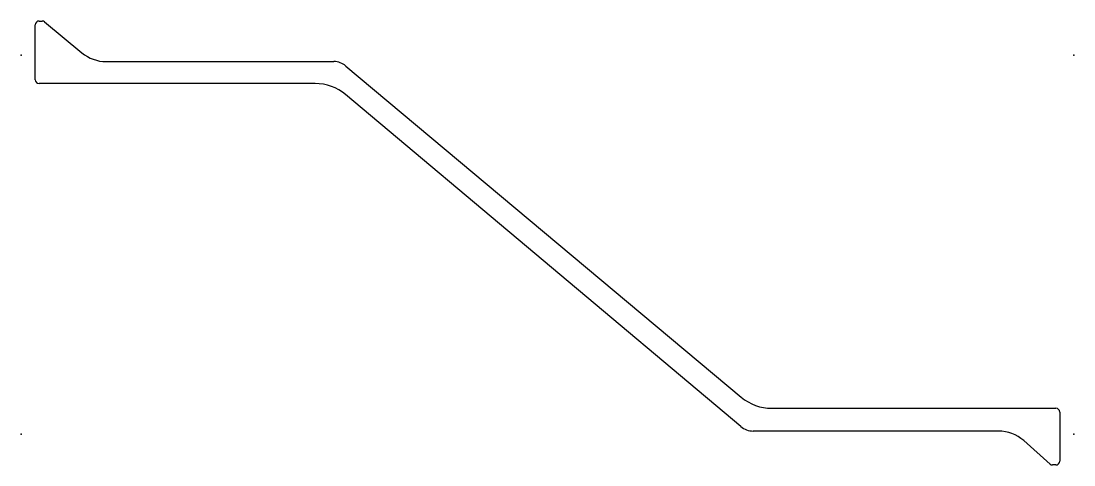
# Model space of a CAD drawing. Extents: x 0 to 555, y -216 to 18.
import ezdxf

# ---------------------------------------------------------------- set-up
doc = ezdxf.new("R2010")
doc.units = 0
doc.header["$MEASUREMENT"] = 0
doc.layers.get('0').update_dxf_attribs({"color": 5, "linetype": 'CONTINUOUS'})

msp = doc.modelspace()

# ---------------------------------------------------------------- linework, layer by layer
at = {"linetype": 'Continuous'}
for p, q in [((9.5, 18.02), (11.14785, 18.02)), ((12.42557, 17.55864), (32.08431, 1.23357)), ((7.5, -12.97), (7.5, 16.02)), ((44.86155, -3.38), (164.85028, -3.38)), ((171.27818, -5.71957), (379.60956, -180.53108)), ((155.00511, -14.97), (9.5, -14.97)), ((379.41962, -196.03334), (171.09593, -20.83665)), ((395.67929, -186.38), (545.5, -186.38)), ((547.5, -188.38), (547.5, -214.28)), ((515.22797, -198.38), (385.85596, -198.38)), ((542.43207, -215.77621), (528.49963, -203.41791)), ((545.5, -216.28), (543.75922, -216.28))]:
    msp.add_line(p, q, dxfattribs=at)
for centre, radius, start, end in [((9.5, 16.02), 2, 90, 180), ((11.14785, 16.02), 2, 50.29298, 90), ((44.86155, 16.62), 20, 230.29298, 270), ((164.85028, -13.38), 10, 49.99984, 90), ((9.5, -12.97), 2, 180, 270), ((155.00511, -39.97), 25, 49.93675, 90), ((395.67929, -161.38), 25, 229.99988, 270), ((545.5, -188.38), 2, 0, 90), ((385.85596, -188.38), 10, 229.93667, 270), ((515.22797, -218.38), 20, 48.42636, 90), ((543.75922, -214.28), 2, 228.42687, 270), ((545.5, -214.28), 2, 270, 0)]:
    msp.add_arc(centre, radius, start, end, dxfattribs=at)
for p in [(0, 0), (555, 0), (0, -200), (555, -200)]:
    msp.add_point(p, dxfattribs=at)

doc.saveas('drawing.dxf')
